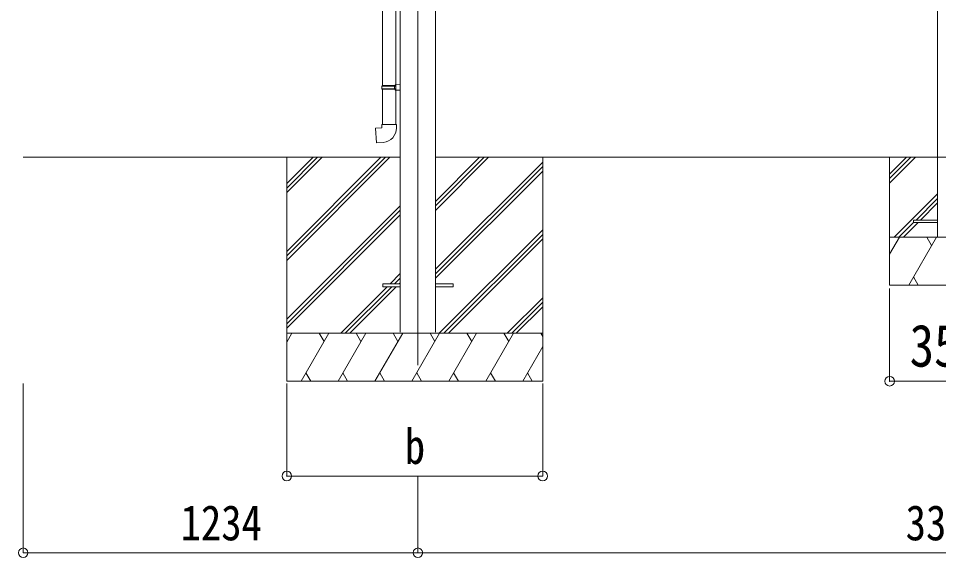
# Model space of a CAD drawing. Units: millimetres at full size, sheet at 1:30. Extents: x -8385 to 8479, y -5853 to 5787.
# Drawn here: x -241 to 2636, y -2897 to -1211 of the extents above; entities that cross this region are included whole.
import ezdxf
from ezdxf.enums import TextEntityAlignment as Align

# ---------------------------------------------------------------- set-up
doc = ezdxf.new("R2010")
doc.units = ezdxf.units.MM
doc.header["$LTSCALE"] = 30
doc.header["$PDMODE"] = 32
doc.header["$PDSIZE"] = 30
for name, color, linetype, lineweight in [('0-0_0', 7, 'Continuous', 9), ('0-1_本体', 4, 'Continuous', 9), ('0-2_部品', 7, 'Continuous', 9), ('0-8_PARTS2', 2, 'Continuous', 9), ('0-A_寸法', 6, 'Continuous', 9), ('1-0_FRAME', 7, 'Continuous', 9), ('1-1_GLASS', 4, 'Continuous', 9), ('1-A', 6, 'Continuous', 9)]:
    doc.layers.add(name, color=color, linetype=linetype, lineweight=lineweight)
doc.styles.add('ＭＳ ゴシック', font='')
doc.styles.get('ＭＳ ゴシック').set_extended_font_data('MS Gothic')

msp = doc.modelspace()

# ---------------------------------------------------------------- linework, layer by layer
at = {"layer": '0-0_0'}
for p, q in [((-225.87, -1645.53), (953.13, -1645.53)), ((598.33, -1645.53), (598.33, -2345.53)), ((598.33, -1939.71), (892.51, -1645.53)), ((598.33, -1953.85), (906.65, -1645.53)), ((598.33, -1967.99), (920.8, -1645.53)), ((598.33, -1755.86), (708.66, -1645.53)), ((598.33, -1741.72), (694.52, -1645.53)), ((598.33, -1727.58), (680.38, -1645.53)), ((1063.13, -1645.53), (4253.13, -1645.53)), ((1063.13, -1811.56), (1229.16, -1645.53)), ((1063.13, -1797.42), (1215.02, -1645.53)), ((1063.13, -1783.28), (1200.88, -1645.53)), ((1063.13, -1995.41), (1398.33, -1660.21)), ((1398.33, -1645.53), (1398.33, -2345.53)), ((1063.13, -2009.55), (1398.33, -1674.35)), ((1063.13, -2023.69), (1398.33, -1688.5)), ((598.33, -2151.84), (953.13, -1797.04)), ((598.33, -2165.98), (953.13, -1811.19)), ((598.33, -2180.13), (953.13, -1825.33)), ((1075.14, -2195.53), (1398.33, -1872.34)), ((1089.28, -2195.53), (1398.33, -1886.48)), ((1103.43, -2195.53), (1398.33, -1900.63)), ((921.27, -2041.03), (953.13, -2009.17)), ((935.42, -2041.03), (953.13, -2023.32)), ((949.56, -2041.03), (953.13, -2037.46)), ((766.77, -2195.53), (912.27, -2050.03)), ((780.92, -2195.53), (926.42, -2050.03)), ((795.06, -2195.53), (940.56, -2050.03)), ((1287.27, -2195.53), (1398.33, -2084.47)), ((1301.42, -2195.53), (1398.33, -2098.62)), ((1315.56, -2195.53), (1398.33, -2112.76)), ((1398.33, -2195.53), (598.33, -2195.53)), ((598.33, -2223.03), (614.21, -2195.53)), ((643.08, -2345.53), (729.68, -2195.53)), ((714.68, -2221.51), (699.68, -2195.53)), ((758.55, -2345.53), (845.15, -2195.53)), ((830.15, -2221.51), (815.15, -2195.53)), ((874.02, -2345.53), (960.62, -2195.53)), ((945.62, -2221.51), (930.62, -2195.53)), ((989.49, -2345.53), (1076.09, -2195.53)), ((1061.09, -2221.51), (1046.09, -2195.53)), ((1104.96, -2345.53), (1191.56, -2195.53)), ((1176.56, -2221.51), (1161.56, -2195.53)), ((1220.43, -2345.53), (1307.03, -2195.53)), ((1277.03, -2195.53), (1292.03, -2221.51)), ((1392.5, -2195.53), (1398.33, -2205.63)), ((1335.9, -2345.53), (1398.33, -2237.39)), ((658.08, -2319.55), (673.07, -2345.53)), ((773.55, -2319.55), (788.55, -2345.53)), ((889.02, -2319.55), (904.02, -2345.53)), ((1004.49, -2319.55), (1019.49, -2345.53)), ((1119.96, -2319.55), (1134.96, -2345.53)), ((1235.43, -2319.55), (1250.43, -2345.53)), ((1350.9, -2319.55), (1365.9, -2345.53)), ((598.33, -2345.53), (1398.33, -2345.53))]:
    msp.add_line(p, q, dxfattribs=at)
at = {"layer": '0-1_本体'}
for p, q in [((953.13, 987.92), (953.13, -2192.08)), ((1063.13, 987.92), (1063.13, -2192.08))]:
    msp.add_line(p, q, dxfattribs=at)
at = {"layer": '0-2_部品'}
for p, q in [((897.13, -437.78), (897.13, -1420.94)), ((939.13, -440.34), (939.13, -1418.38)), ((895.13, -1422.94), (896.13, -1420.94)), ((895.13, -1422.94), (939.13, -1422.94)), ((895.13, -1422.94), (895.13, -1430.94)), ((895.13, -1430.94), (939.13, -1430.94)), ((895.13, -1430.94), (896.13, -1432.94)), ((896.13, -1420.94), (939.13, -1420.94)), ((896.13, -1432.94), (939.13, -1432.94)), ((897.13, -1432.94), (897.13, -1542.94)), ((934.65, -1422.94), (934.22, -1420.94)), ((937.13, -1418.44), (953.13, -1417.97)), ((937.13, -1420.44), (937.13, -1418.44)), ((937.13, -1420.44), (939.13, -1420.44)), ((937.13, -1435.44), (937.13, -1433.44)), ((937.13, -1435.44), (953.13, -1435.91)), ((939.13, -1435.5), (939.13, -1542.94)), ((953.13, -1417.97), (953.13, -1435.91)), ((895.13, -1542.94), (941.13, -1542.94)), ((895.13, -1552.94), (895.13, -1542.94)), ((941.13, -1542.94), (941.13, -1553.85))]:
    msp.add_line(p, q, dxfattribs=at)
at = {"layer": '0-2_部品', "color": 4}
for p, q in [((898.33, -2041.03), (898.33, -2050.03)), ((953.13, -2041.03), (898.33, -2041.03)), ((1117.93, -2041.03), (1063.13, -2041.03)), ((953.13, -2050.03), (898.33, -2050.03))]:
    msp.add_line(p, q, dxfattribs=at)
at = {"layer": '0-2_部品'}
for points in [[(934.65, -1422.94), (934.65, -1430.94), (934.22, -1432.94)], [(937.13, -1433.44), (939.13, -1433.44), (939.13, -1420.44)], [(900.05, -1598.68), (879.22, -1600.51), (875.21, -1554.68), (895.13, -1552.94)]]:
    msp.add_lwpolyline(points, dxfattribs=at)
at = {"layer": '0-2_部品', "color": 4}
msp.add_lwpolyline([(1117.93, -2041.03), (1117.93, -2050.03), (1063.13, -2050.03)], dxfattribs=at)
at = {"layer": '0-2_部品'}
msp.add_arc((896.13, -1553.85), 45, 275, 0, dxfattribs=at)
at = {"layer": '0-8_PARTS2'}
msp.add_line((1008.13, 954.47), (1008.13, -2295.53), dxfattribs=at)
at = {"layer": '0-A_寸法'}
for p, q in [((-225.87, -2881.9), (-225.87, -2352.95)), ((598.33, -2641.92), (598.33, -2352.95)), ((1398.33, -2641.92), (1398.33, -2352.95)), ((598.33, -2641.92), (1398.33, -2641.92)), ((1008.13, -2881.9), (1008.13, -2641.92)), ((-225.87, -2881.9), (1008.13, -2881.9)), ((1008.13, -2881.9), (4308.13, -2881.9))]:
    msp.add_line(p, q, dxfattribs=at)
for p in [(598.33, -2641.92), (1398.33, -2641.92), (-225.87, -2881.9), (1008.13, -2881.9)]:
    msp.add_point(p, dxfattribs=at)
at = {"layer": '1-0_FRAME'}
for p, q in [((2483.13, -1645.53), (2483.13, -2045.53)), ((2483.13, -1697.88), (2535.48, -1645.53)), ((2483.13, -1712.02), (2549.62, -1645.53)), ((2483.13, -1726.17), (2563.76, -1645.53)), ((2497.61, -1895.53), (2633.13, -1760.01)), ((2565.75, -1841.53), (2633.13, -1774.15)), ((2579.89, -1841.53), (2633.13, -1788.3)), ((2511.75, -1895.53), (2558.13, -1849.15)), ((2525.89, -1895.53), (2571.89, -1849.53)), ((2483.13, -1948.65), (2513.8, -1895.53)), ((2483.13, -1895.53), (2833.13, -1895.53)), ((2542.66, -2045.53), (2629.27, -1895.53)), ((2614.27, -1921.52), (2599.26, -1895.53)), ((2557.66, -2019.55), (2572.66, -2045.53)), ((2483.13, -2045.53), (2833.13, -2045.53))]:
    msp.add_line(p, q, dxfattribs=at)
at = {"layer": '1-1_GLASS'}
for p, q in [((2633.13, 957.82), (2633.13, -1895.53)), ((2633.13, -1849.53), (2558.13, -1849.53))]:
    msp.add_line(p, q, dxfattribs=at)
msp.add_lwpolyline([(2558.13, -1849.53), (2558.13, -1841.53), (2633.13, -1841.53)], dxfattribs=at)
at = {"layer": '1-A'}
for q in [(2483.13, -2055.36), (2833.13, -2345.53)]:
    msp.add_line((2483.13, -2345.53), q, dxfattribs=at)
msp.add_point((2483.13, -2345.53), dxfattribs=at)

# ---------------------------------------------------------------- texts
at = {"layer": '0-A_寸法', "color": 7, "style": 'ＭＳ ゴシック', "width": 0.85}
for s, p in [('b', (967.08, -2636.92)), ('1234', (266.13, -2875.9)), ('3300', (2533.13, -2875.9))]:
    msp.add_text(s, height=110, dxfattribs=at).set_placement(p, align=Align.BOTTOM_LEFT)
at = {"layer": '1-A', "color": 7, "style": 'ＭＳ ゴシック', "width": 0.85}
msp.add_text('350', height=132, dxfattribs=at).set_placement((2545.63, -2339.53), align=Align.BOTTOM_LEFT)

doc.saveas('drawing.dxf')
